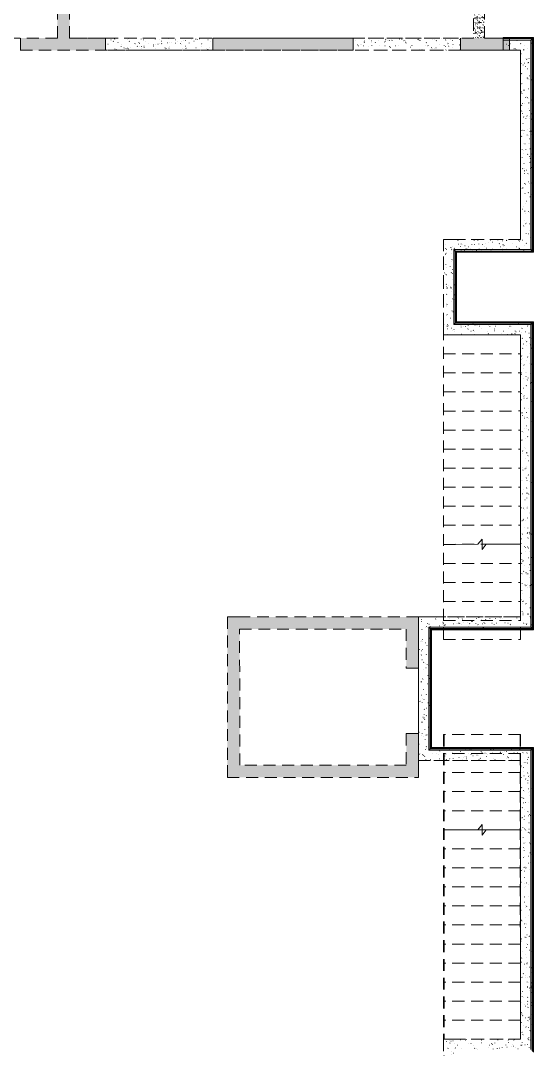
# Model space of a CAD drawing. Header units: metres. Extents: x 399 to 3028, y -427 to 863.
# Drawn here: x 607.33 to 614.87, y -406.39 to -391.26 of the extents above; entities that cross this region are included whole.
import ezdxf

# ---------------------------------------------------------------- set-up
doc = ezdxf.new("R2010")
doc.units = ezdxf.units.M
doc.linetypes.add('Caché', pattern=[0.265, 0.175, -0.09])
doc.linetypes.add('Projeté', pattern=[0.198437, 0.119063, -0.079375])
for name, color, linetype, lineweight in [('A-WALL', 113, 'Continuous', 18), ('A-WALL-PATT', 111, 'Continuous', 18), ('S-STRS', 31, 'Continuous', 18), ('S-STRS-MBND', 31, 'Projeté', 18)]:
    doc.layers.add(name, color=color, linetype=linetype, lineweight=lineweight)
pattern_1 = [(37.5, (117.709333, -43.356), (-0.0020069574, 0.055181266), [0.004, -0.04, 0.004, -0.045, -0.046]), (37.5, (117.709333, -43.356), (-0.0020069574, 0.055181266), [-0.092, 0.004, -0.043]), (7.5, (117.70933, -43.356), (0.0509497245, 0.080337573), [0.004, -0.02, 0.004, -0.035, -0.015]), (7.5, (117.70933, -43.356), (0.0509497245, 0.080337573), [-0.063, 0.004, -0.011]), (327.5, (117.674333, -43.356), (0.0890447396, 0.0001853188), [0.004, -0.011, 0.004, -0.048, -0.067]), (327.5, (117.674333, -43.356), (0.0890447396, 0.0001853188), [-0.066, 0.004, -0.063]), (317.5, (117.67433, -43.356), (0.085935203, 0.025693205), [0.004, -0.003, 0.004, -0.03, -0.039]), (317.5, (117.67433, -43.356), (0.085935203, 0.025693205), [-0.041, 0.004, -0.035])]
pattern_2 = [(37.5, (117.70933, -43.356), (-0.004214223, 0.14676253), [0.003, -0.112, 0.003, -0.126, -0.124]), (37.5, (117.70933, -43.356), (-0.004214223, 0.14676253), [-0.245, 0.003, -0.12]), (7.5, (117.70933, -43.356), (0.135030934, 0.215468436), [0.003, -0.059, 0.003, -0.101, -0.04]), (7.5, (117.70933, -43.356), (0.135030934, 0.215468436), [-0.167, 0.003, -0.037]), (327.5, (117.61533, -43.356), (0.23745264, 0.000494183), [0.003, -0.035, 0.003, -0.134, -0.179]), (327.5, (117.61533, -43.356), (0.23745264, 0.000494183), [-0.175, 0.003, -0.176]), (317.5, (117.61533, -43.356), (0.22924279, 0.06663139), [0.003, -0.016, 0.003, -0.087, -0.103]), (317.5, (117.61533, -43.356), (0.22924279, 0.06663139), [-0.109, 0.003, -0.1])]
pattern_3 = [(37.638, (122.64633, -43.356), (-0.004567696, 0.146751955), [0.003, -0.112, 0.003, -0.126, -0.123]), (37.638, (122.64633, -43.356), (-0.004567696, 0.146751955), [-0.245, 0.003, -0.12]), (7.537, (122.64633, -43.356), (0.1339004, 0.215424424), [0.003, -0.059, 0.003, -0.101, -0.04]), (7.537, (122.64633, -43.356), (0.1339004, 0.215424424), [-0.166, 0.003, -0.036]), (327.371, (122.55333, -43.356), (0.23661097, 0.00049876), [0.003, -0.035, 0.003, -0.133, -0.178]), (327.371, (122.55333, -43.356), (0.23661097, 0.00049876), [-0.175, 0.003, -0.175]), (317.358, (122.55333, -43.356), (0.227936024, 0.06741787), [0.003, -0.016, 0.003, -0.086, -0.103]), (317.358, (122.55333, -43.356), (0.227936024, 0.06741787), [-0.109, 0.003, -0.099])]

msp = doc.modelspace()

# ---------------------------------------------------------------- hatches: boundary and pattern name
at = {"layer": 'A-WALL', "linetype": 'Caché'}
h = msp.add_hatch(dxfattribs=at)
h.set_pattern_fill('FP_14', color=94, style=0, pattern_type=2)
h.set_pattern_definition(pattern_2)
h.paths.add_polyline_path([(608.5741, -391.6982), (608.5741, -391.5182), (610.1541, -391.5182), (610.1541, -391.6982)])
h = msp.add_hatch(dxfattribs=at)
h.set_pattern_fill('FP_14', color=94, style=0, pattern_type=2)
h.set_pattern_definition(pattern_2)
h.paths.add_polyline_path([(612.2142, -391.6982), (612.2142, -391.5182), (613.7942, -391.5182), (613.7942, -391.6982)])
at = {"layer": 'A-WALL'}
h = msp.add_hatch(dxfattribs=at)
h.set_pattern_fill('FP_45', color=94, style=0, pattern_type=2)
h.set_pattern_definition([(37.362, (117.70933, -46.789), (-0.004655543, 0.146165406), [0.003, -0.112, 0.003, -0.126, -0.124]), (37.362, (117.70933, -46.789), (-0.004655543, 0.146165406), [-0.245, 0.003, -0.12]), (7.463, (117.70933, -46.789), (0.135299935, 0.21438966), [0.003, -0.059, 0.003, -0.101, -0.04]), (7.463, (117.70933, -46.789), (0.135299935, 0.21438966), [-0.167, 0.003, -0.037]), (327.629, (117.61533, -46.789), (0.236915525, 0.0001842), [0.003, -0.035, 0.003, -0.134, -0.179]), (327.629, (117.61533, -46.789), (0.236915525, 0.0001842), [-0.175, 0.003, -0.175]), (317.642, (117.61533, -46.789), (0.22907695, 0.067199334), [0.003, -0.016, 0.003, -0.086, -0.103]), (317.642, (117.61533, -46.789), (0.22907695, 0.067199334), [-0.109, 0.003, -0.099])])
h.paths.add_polyline_path([(614.4187, -391.5082), (614.8654, -391.5082), (614.8254, -391.5482), (614.4187, -391.5482)])
at = {"layer": 'A-WALL', "linetype": 'Caché'}
h = msp.add_hatch(dxfattribs=at)
h.set_pattern_fill('FP_14', color=94, style=0, pattern_type=2)
h.set_pattern_definition(pattern_2)
h.paths.add_polyline_path([(614.4187, -391.6982), (614.4187, -391.5482), (614.8254, -391.5482), (614.8254, -391.6982), (614.6754, -391.6982)])
at = {"layer": 'A-WALL'}
h = msp.add_hatch(dxfattribs=at)
h.set_pattern_fill('FP_39', color=94, style=0, pattern_type=2)
h.set_pattern_definition(pattern_3)
h.paths.add_polyline_path([(614.8654, -391.5082), (614.8655, -394.6674), (614.8255, -394.6274), (614.8254, -391.5482)])
at = {"layer": 'A-WALL', "linetype": 'Caché'}
h = msp.add_hatch(dxfattribs=at)
h.set_pattern_fill('FP_14', color=94, style=0, pattern_type=2)
h.set_pattern_definition(pattern_2)
h.paths.add_polyline_path([(614.6754, -391.6982), (614.8254, -391.6982), (614.8255, -394.4774), (614.6755, -394.4774)])
h = msp.add_hatch(dxfattribs=at)
h.set_pattern_fill('FP_14', color=94, style=0, pattern_type=2)
h.set_pattern_definition(pattern_2)
h.paths.add_polyline_path([(613.5435, -394.4774), (613.6935, -394.4774), (613.6936, -394.6274), (613.6936, -395.7304), (613.5436, -395.7303)])
h = msp.add_hatch(dxfattribs=at)
h.set_pattern_fill('FP_14', color=94, style=0, pattern_type=2)
h.set_pattern_definition(pattern_2)
h.paths.add_polyline_path([(614.8255, -394.4774), (614.8255, -394.6274), (613.6936, -394.6274), (613.6935, -394.4774), (614.6755, -394.4774)])
at = {"layer": 'A-WALL'}
h = msp.add_hatch(dxfattribs=at)
h.set_pattern_fill('FP_44', color=94, style=0, pattern_type=2)
h.set_pattern_definition([(37.638, (122.63433, -43.356), (-0.004567696, 0.146751955), [0.003, -0.112, 0.003, -0.126, -0.123]), (37.638, (122.63433, -43.356), (-0.004567696, 0.146751955), [-0.245, 0.003, -0.12]), (7.537, (122.63433, -43.356), (0.1339004, 0.215424424), [0.003, -0.059, 0.003, -0.101, -0.04]), (7.537, (122.63433, -43.356), (0.1339004, 0.215424424), [-0.166, 0.003, -0.036]), (327.371, (122.54133, -43.356), (0.23661097, 0.00049876), [0.003, -0.035, 0.003, -0.133, -0.178]), (327.371, (122.54133, -43.356), (0.23661097, 0.00049876), [-0.175, 0.003, -0.175]), (317.358, (122.54133, -43.356), (0.227936024, 0.06741787), [0.003, -0.016, 0.003, -0.086, -0.103]), (317.358, (122.54133, -43.356), (0.227936024, 0.06741787), [-0.109, 0.003, -0.099])])
h.paths.add_polyline_path([(613.7336, -394.6674), (613.7336, -395.6904), (613.6936, -395.7304), (613.6936, -394.6274)])
h = msp.add_hatch(dxfattribs=at)
h.set_pattern_fill('FP_27', color=94, style=0, pattern_type=2)
h.set_pattern_definition([(37.362, (117.70933, -46.849), (-0.004655543, 0.146165406), [0.003, -0.112, 0.003, -0.126, -0.124]), (37.362, (117.70933, -46.849), (-0.004655543, 0.146165406), [-0.245, 0.003, -0.12]), (7.463, (117.70933, -46.849), (0.135299935, 0.21438966), [0.003, -0.059, 0.003, -0.101, -0.04]), (7.463, (117.70933, -46.849), (0.135299935, 0.21438966), [-0.167, 0.003, -0.037]), (327.629, (117.61533, -46.849), (0.236915525, 0.0001842), [0.003, -0.035, 0.003, -0.134, -0.179]), (327.629, (117.61533, -46.849), (0.236915525, 0.0001842), [-0.175, 0.003, -0.175]), (317.642, (117.61533, -46.849), (0.22907695, 0.067199334), [0.003, -0.016, 0.003, -0.086, -0.103]), (317.642, (117.61533, -46.849), (0.22907695, 0.067199334), [-0.109, 0.003, -0.099])])
h.paths.add_polyline_path([(614.8655, -394.6674), (613.7336, -394.6674), (613.6936, -394.6274), (614.8255, -394.6274)])
at = {"layer": 'A-WALL', "linetype": 'Caché'}
h = msp.add_hatch(dxfattribs=at)
h.set_pattern_fill('FP_14', color=94, style=0, pattern_type=2)
h.set_pattern_definition(pattern_2)
h.paths.add_polyline_path([(613.5437, -395.8803), (613.5436, -395.7303), (613.6936, -395.7304), (614.6755, -395.7304), (614.6755, -395.8804)])
at = {"layer": 'A-WALL'}
h = msp.add_hatch(dxfattribs=at)
h.set_pattern_fill('FP_43', color=94, style=0, pattern_type=2)
h.set_pattern_definition([(37.362, (117.70933, -46.83), (-0.004655543, 0.146165406), [0.003, -0.112, 0.003, -0.126, -0.124]), (37.362, (117.70933, -46.83), (-0.004655543, 0.146165406), [-0.245, 0.003, -0.12]), (7.463, (117.70933, -46.83), (0.135299935, 0.21438966), [0.003, -0.059, 0.003, -0.101, -0.04]), (7.463, (117.70933, -46.83), (0.135299935, 0.21438966), [-0.167, 0.003, -0.037]), (327.629, (117.61533, -46.83), (0.236915525, 0.0001842), [0.003, -0.035, 0.003, -0.134, -0.179]), (327.629, (117.61533, -46.83), (0.236915525, 0.0001842), [-0.175, 0.003, -0.175]), (317.642, (117.61533, -46.83), (0.22907695, 0.067199334), [0.003, -0.016, 0.003, -0.086, -0.103]), (317.642, (117.61533, -46.83), (0.22907695, 0.067199334), [-0.109, 0.003, -0.099])])
h.paths.add_polyline_path([(613.7336, -395.6904), (614.8655, -395.6905), (614.8255, -395.7305), (613.6936, -395.7304)])
at = {"layer": 'A-WALL', "linetype": 'Caché'}
h = msp.add_hatch(dxfattribs=at)
h.set_pattern_fill('FP_14', color=94, style=0, pattern_type=2)
h.set_pattern_definition(pattern_2)
h.paths.add_polyline_path([(614.6755, -395.7304), (614.8255, -395.7305), (614.8255, -400.0261), (614.6755, -400.0261), (614.6755, -395.8804)])
at = {"layer": 'A-WALL'}
h = msp.add_hatch(dxfattribs=at)
h.set_pattern_fill('FP_39', color=94, style=0, pattern_type=2)
h.set_pattern_definition(pattern_3)
h.paths.add_polyline_path([(614.8655, -395.6905), (614.8655, -400.2161), (614.8255, -400.1761), (614.8255, -395.7305)])
at = {"layer": 'A-WALL', "linetype": 'Caché'}
h = msp.add_hatch(dxfattribs=at)
h.set_pattern_fill('FP_14', color=94, style=0, pattern_type=2)
h.set_pattern_definition(pattern_2)
h.paths.add_polyline_path([(613.1767, -400.0261), (613.3267, -400.0261), (613.3267, -400.1761), (613.3268, -401.9877), (613.1768, -401.9877)])
h = msp.add_hatch(dxfattribs=at)
h.set_pattern_fill('FP_14', color=94, style=0, pattern_type=2)
h.set_pattern_definition(pattern_2)
h.paths.add_polyline_path([(614.8255, -400.0261), (614.8255, -400.1761), (613.3267, -400.1761), (613.3267, -400.0261), (614.6755, -400.0261)])
at = {"layer": 'A-WALL'}
h = msp.add_hatch(dxfattribs=at)
h.set_pattern_fill('FP_42', color=94, style=0, pattern_type=2)
h.set_pattern_definition([(37.638, (122.63133, -43.356), (-0.004567696, 0.146751955), [0.003, -0.112, 0.003, -0.126, -0.123]), (37.638, (122.63133, -43.356), (-0.004567696, 0.146751955), [-0.245, 0.003, -0.12]), (7.537, (122.63133, -43.356), (0.1339004, 0.215424424), [0.003, -0.059, 0.003, -0.101, -0.04]), (7.537, (122.63133, -43.356), (0.1339004, 0.215424424), [-0.166, 0.003, -0.036]), (327.371, (122.53833, -43.356), (0.23661097, 0.00049876), [0.003, -0.035, 0.003, -0.133, -0.178]), (327.371, (122.53833, -43.356), (0.23661097, 0.00049876), [-0.175, 0.003, -0.175]), (317.358, (122.53833, -43.356), (0.227936024, 0.06741787), [0.003, -0.016, 0.003, -0.086, -0.103]), (317.358, (122.53833, -43.356), (0.227936024, 0.06741787), [-0.109, 0.003, -0.099])])
h.paths.add_polyline_path([(613.3667, -400.2161), (613.3668, -401.9477), (613.3268, -401.9877), (613.3267, -400.1761)])
h = msp.add_hatch(dxfattribs=at)
h.set_pattern_fill('FP_30', color=94, style=0, pattern_type=2)
h.set_pattern_definition([(37.362, (117.70933, -46.904), (-0.004655543, 0.146165406), [0.003, -0.112, 0.003, -0.126, -0.124]), (37.362, (117.70933, -46.904), (-0.004655543, 0.146165406), [-0.245, 0.003, -0.12]), (7.463, (117.70933, -46.904), (0.135299935, 0.21438966), [0.003, -0.059, 0.003, -0.101, -0.04]), (7.463, (117.70933, -46.904), (0.135299935, 0.21438966), [-0.167, 0.003, -0.037]), (327.629, (117.61533, -46.904), (0.236915525, 0.0001842), [0.003, -0.035, 0.003, -0.134, -0.179]), (327.629, (117.61533, -46.904), (0.236915525, 0.0001842), [-0.175, 0.003, -0.175]), (317.642, (117.61533, -46.904), (0.22907695, 0.067199334), [0.003, -0.016, 0.003, -0.086, -0.103]), (317.642, (117.61533, -46.904), (0.22907695, 0.067199334), [-0.109, 0.003, -0.099])])
h.paths.add_polyline_path([(614.8655, -400.2161), (613.3667, -400.2161), (613.3267, -400.1761), (614.8255, -400.1761)])
at = {"layer": 'A-WALL', "linetype": 'Caché'}
h = msp.add_hatch(dxfattribs=at)
h.set_pattern_fill('FP_14', color=94, style=0, pattern_type=2)
h.set_pattern_definition(pattern_2)
h.paths.add_polyline_path([(613.1768, -402.1377), (613.1768, -401.9877), (613.3268, -401.9877), (614.6753, -401.9877), (614.6753, -402.1377)])
at = {"layer": 'A-WALL'}
h = msp.add_hatch(dxfattribs=at)
h.set_pattern_fill('FP_41', color=94, style=0, pattern_type=2)
h.set_pattern_definition([(37.362, (117.70933, -46.892), (-0.004655543, 0.146165406), [0.003, -0.112, 0.003, -0.126, -0.124]), (37.362, (117.70933, -46.892), (-0.004655543, 0.146165406), [-0.245, 0.003, -0.12]), (7.463, (117.70933, -46.892), (0.135299935, 0.21438966), [0.003, -0.059, 0.003, -0.101, -0.04]), (7.463, (117.70933, -46.892), (0.135299935, 0.21438966), [-0.167, 0.003, -0.037]), (327.629, (117.61533, -46.892), (0.236915525, 0.0001842), [0.003, -0.035, 0.003, -0.134, -0.179]), (327.629, (117.61533, -46.892), (0.236915525, 0.0001842), [-0.175, 0.003, -0.175]), (317.642, (117.61533, -46.892), (0.22907695, 0.067199334), [0.003, -0.016, 0.003, -0.086, -0.103]), (317.642, (117.61533, -46.892), (0.22907695, 0.067199334), [-0.109, 0.003, -0.099])])
h.paths.add_polyline_path([(613.3668, -401.9477), (614.8653, -401.9477), (614.8253, -401.9877), (613.3268, -401.9877)])
at = {"layer": 'A-WALL', "linetype": 'Caché'}
h = msp.add_hatch(dxfattribs=at)
h.set_pattern_fill('FP_14', color=94, style=0, pattern_type=2)
h.set_pattern_definition(pattern_2)
h.paths.add_polyline_path([(614.6753, -401.9877), (614.8253, -401.9877), (614.8256, -406.2354), (614.6756, -406.2354), (614.6753, -402.1377)])
at = {"layer": 'A-WALL'}
h = msp.add_hatch(dxfattribs=at)
h.set_pattern_fill('FP_40', color=94, style=0, pattern_type=2)
h.set_pattern_definition([(37.638, (122.64633, -43.356), (-0.004567696, 0.146751955), [0.003, -0.112, 0.003, -0.126, -0.123]), (37.638, (122.64633, -43.356), (-0.004567696, 0.146751955), [-0.245, 0.003, -0.12]), (7.537, (122.64633, -43.356), (0.1339004, 0.215424424), [0.003, -0.059, 0.003, -0.101, -0.04]), (7.537, (122.64633, -43.356), (0.1339004, 0.215424424), [-0.166, 0.003, -0.036]), (327.371, (122.55233, -43.356), (0.23661097, 0.00049876), [0.003, -0.035, 0.003, -0.133, -0.178]), (327.371, (122.55233, -43.356), (0.23661097, 0.00049876), [-0.175, 0.003, -0.175]), (317.358, (122.55233, -43.356), (0.227936024, 0.06741787), [0.003, -0.016, 0.003, -0.086, -0.103]), (317.358, (122.55233, -43.356), (0.227936024, 0.06741787), [-0.109, 0.003, -0.099])])
h.paths.add_polyline_path([(614.8653, -401.9477), (614.8656, -406.4254), (614.8256, -406.3854), (614.8253, -401.9877)])
at = {"layer": 'A-WALL', "linetype": 'Caché'}
h = msp.add_hatch(dxfattribs=at)
h.set_pattern_fill('FP_14', color=94, style=0, pattern_type=2)
h.set_pattern_definition(pattern_2)
h.paths.add_polyline_path([(613.5438, -406.2356), (613.6938, -406.2356), (613.6938, -406.3856), (613.6937, -407.4875), (613.5437, -407.4875)])
h = msp.add_hatch(dxfattribs=at)
h.set_pattern_fill('FP_14', color=94, style=0, pattern_type=2)
h.set_pattern_definition(pattern_2)
h.paths.add_polyline_path([(614.8256, -406.2354), (614.8256, -406.3854), (613.6938, -406.3856), (613.6938, -406.2356), (614.6756, -406.2354)])
at = {"layer": 'A-WALL-PATT'}
h = msp.add_hatch(dxfattribs=at)
h.set_pattern_fill('FP_13', color=94, style=0, pattern_type=2)
h.set_pattern_definition(pattern_1)
h.paths.add_polyline_path([(608.0472, -391.5182), (607.8672, -391.5182), (607.8672, -385.0179), (608.0472, -385.0179)])
h = msp.add_hatch(dxfattribs=at)
h.set_pattern_fill('FP_13', color=94, style=0, pattern_type=2)
h.set_pattern_definition(pattern_1)
h.paths.add_polyline_path([(614.1462, -391.5182), (613.9862, -391.5182), (613.986, -389.5868), (614.146, -389.5868)])
h = msp.add_hatch(dxfattribs=at)
h.set_pattern_fill('FP_13', color=94, style=0, pattern_type=2)
h.set_pattern_definition(pattern_1)
h.paths.add_polyline_path([(613.7942, -391.6982), (613.7942, -391.5182), (613.9862, -391.5182), (614.1462, -391.5182), (614.5161, -391.5182), (614.5161, -391.6982)])
h.paths.add_polyline_path([(610.1541, -391.6982), (610.1541, -391.5182), (612.2142, -391.5182), (612.2142, -391.6982)])
h.paths.add_polyline_path([(607.3256, -391.6982), (607.3256, -391.5182), (607.8672, -391.5182), (608.0472, -391.5182), (608.5741, -391.5182), (608.5741, -391.6982)])
h.paths.add_polyline_path([(603.6853, -391.6982), (603.6853, -391.5182), (604.6321, -391.5182), (604.8121, -391.5182), (605.7456, -391.5182), (605.7456, -391.6982)])
h.paths.add_polyline_path([(600.4509, -391.6982), (600.4509, -391.5182), (602.1053, -391.5182), (602.1053, -391.6982)])
h.paths.add_polyline_path([(598.1655, -391.6982), (598.1655, -391.5182), (598.5255, -391.5182), (598.7055, -391.5182), (598.8709, -391.5182), (598.8709, -391.6982)])
h = msp.add_hatch(dxfattribs=at)
h.set_pattern_fill('FP_13', color=94, style=0, pattern_type=2)
h.set_pattern_definition(pattern_1)
h.paths.add_polyline_path([(610.5468, -402.2077), (610.3668, -402.2077), (610.3667, -400.0261), (610.5467, -400.0261), (610.5467, -400.2061)])
h = msp.add_hatch(dxfattribs=at)
h.set_pattern_fill('FP_13', color=94, style=0, pattern_type=2)
h.set_pattern_definition(pattern_1)
h.paths.add_polyline_path([(610.5467, -400.2061), (610.5467, -400.0261), (613.1767, -400.0261), (613.1767, -400.2061), (612.9967, -400.2061)])
h = msp.add_hatch(dxfattribs=at)
h.set_pattern_fill('FP_13', color=94, style=0, pattern_type=2)
h.set_pattern_definition(pattern_1)
h.paths.add_polyline_path([(612.9968, -401.7421), (613.1768, -401.7421), (613.1768, -402.2077), (612.9968, -402.2077)])
h.paths.add_polyline_path([(612.9967, -400.2061), (613.1767, -400.2061), (613.1767, -400.7821), (612.9967, -400.7821)])
h = msp.add_hatch(dxfattribs=at)
h.set_pattern_fill('FP_13', color=94, style=0, pattern_type=2)
h.set_pattern_definition(pattern_1)
h.paths.add_polyline_path([(610.3668, -402.3877), (610.3668, -402.2077), (610.5468, -402.2077), (612.9968, -402.2077), (613.1768, -402.2077), (613.1768, -402.3877)])

# ---------------------------------------------------------------- linework, layer by layer
at = {"layer": 'A-WALL', "color": 94, "linetype": 'Caché'}
for p, q in [((607.8672, -385.0179), (607.8672, -391.5182)), ((607.8672, -385.0179), (607.8672, -391.5182)), ((608.0472, -391.5182), (608.0472, -385.0179)), ((608.0472, -391.5182), (608.0472, -385.0179)), ((613.986, -389.5868), (613.9862, -391.5182)), ((613.986, -389.5868), (613.9862, -391.5182)), ((614.1462, -391.5182), (614.146, -389.5868)), ((614.1462, -391.5182), (614.146, -389.5868)), ((607.8672, -391.5182), (604.8121, -391.5182)), ((607.8672, -391.5182), (607.3256, -391.5182)), ((607.3256, -391.5182), (607.3256, -391.6982)), ((607.3256, -391.5182), (607.3256, -391.5182)), ((607.8672, -391.5182), (607.8672, -391.5182)), ((608.5741, -391.5182), (608.0472, -391.5182)), ((613.9862, -391.5182), (608.0472, -391.5182)), ((608.0472, -391.5182), (608.0472, -391.5182)), ((608.5741, -391.6982), (608.5741, -391.5182)), ((608.5741, -391.5182), (608.5741, -391.6982)), ((608.5741, -391.5182), (608.5741, -391.5182)), ((608.5741, -391.5182), (610.1541, -391.5182)), ((612.2142, -391.5182), (610.1541, -391.5182)), ((610.1541, -391.5182), (610.1541, -391.6982)), ((610.1541, -391.5182), (610.1541, -391.6982)), ((610.1541, -391.5182), (610.1541, -391.5182)), ((612.2142, -391.6982), (612.2142, -391.5182)), ((612.2142, -391.5182), (612.2142, -391.6982)), ((612.2142, -391.5182), (612.2142, -391.5182)), ((612.2142, -391.5182), (613.7942, -391.5182)), ((613.9862, -391.5182), (613.7942, -391.5182)), ((613.7942, -391.5182), (613.7942, -391.6982)), ((613.7942, -391.5182), (613.7942, -391.6982)), ((613.7942, -391.5182), (613.7942, -391.5182)), ((613.9862, -391.5182), (613.9862, -391.5182)), ((614.1462, -391.5182), (614.1462, -391.5182)), ((614.5161, -391.5182), (614.1462, -391.5182)), ((614.4187, -391.5182), (614.1462, -391.5182)), ((614.5161, -391.5182), (614.4187, -391.5182)), ((614.8254, -391.5482), (614.4187, -391.5482)), ((614.4187, -391.5482), (614.4187, -391.5482)), ((614.4187, -391.5482), (614.4187, -391.5482)), ((614.4187, -391.5482), (614.8254, -391.5482)), ((614.4187, -391.6982), (614.4187, -391.5482)), ((614.4187, -391.5482), (614.4187, -391.6982)), ((614.5161, -391.6982), (614.5161, -391.5182)), ((614.5161, -391.5182), (614.5161, -391.6982)), ((614.5161, -391.5182), (614.5161, -391.5182)), ((614.8254, -391.5482), (614.8254, -391.5482)), ((614.8254, -391.5482), (614.8254, -391.5482)), ((614.8254, -391.5482), (614.8254, -391.6982)), ((614.8254, -391.6982), (614.8254, -391.5482)), ((598.2453, -391.6982), (614.4187, -391.6982)), ((607.3256, -391.6982), (608.5741, -391.6982)), ((607.3256, -391.6982), (607.3256, -391.6982)), ((610.1541, -391.6982), (608.5741, -391.6982)), ((608.5741, -391.6982), (608.5741, -391.6982)), ((610.1541, -391.6982), (612.2142, -391.6982)), ((610.1541, -391.6982), (610.1541, -391.6982)), ((613.7942, -391.6982), (612.2142, -391.6982)), ((612.2142, -391.6982), (612.2142, -391.6982)), ((613.7942, -391.6982), (614.5161, -391.6982)), ((613.7942, -391.6982), (613.7942, -391.6982)), ((614.4187, -391.6982), (614.5161, -391.6982)), ((614.4187, -391.6982), (614.6754, -391.6982)), ((614.6754, -391.6982), (614.4187, -391.6982)), ((614.4187, -391.6982), (614.4187, -391.6982)), ((614.5161, -391.6982), (614.5161, -391.6982)), ((614.6754, -391.6982), (614.6755, -394.4774)), ((614.6755, -394.4774), (614.6754, -391.6982)), ((614.6754, -391.6982), (614.6754, -391.6982)), ((614.8255, -394.4774), (614.8254, -391.6982)), ((614.8254, -391.6982), (614.8255, -394.4774)), ((613.5435, -394.4774), (613.5436, -395.7303)), ((613.5436, -395.7303), (613.5435, -394.4774)), ((613.5435, -394.4774), (613.5435, -394.4774)), ((613.5435, -394.4774), (613.6935, -394.4774)), ((613.6935, -394.4774), (613.5435, -394.4774)), ((614.6755, -394.4774), (613.6935, -394.4774)), ((613.6935, -394.4774), (614.6755, -394.4774)), ((614.6755, -394.4774), (614.6755, -394.4774)), ((614.8255, -394.4774), (614.8255, -394.6274)), ((614.8255, -394.6274), (614.8255, -394.4774)), ((613.6936, -395.7304), (613.6936, -394.6274)), ((613.6936, -394.6274), (613.6936, -395.7304)), ((613.6936, -394.6274), (614.8255, -394.6274)), ((614.8255, -394.6274), (613.6936, -394.6274)), ((613.6936, -394.6274), (613.6936, -394.6274)), ((613.6936, -394.6274), (613.6936, -394.6274)), ((614.8255, -394.6274), (614.8255, -394.6274)), ((614.8255, -394.6274), (614.8255, -394.6274)), ((613.5437, -395.8803), (613.5436, -395.7303)), ((613.5436, -395.7303), (613.5437, -395.8803)), ((614.6755, -395.7304), (613.6936, -395.7304)), ((613.6936, -395.7304), (614.6755, -395.7304)), ((613.6936, -395.7304), (613.6936, -395.7304)), ((613.6936, -395.7304), (613.6936, -395.7304)), ((614.6755, -395.7304), (614.8255, -395.7305)), ((614.8255, -395.7305), (614.6755, -395.7304)), ((614.8255, -400.0261), (614.8255, -395.7305)), ((614.8255, -395.7305), (614.8255, -395.7305)), ((614.8255, -395.7305), (614.8255, -395.7305)), ((614.8255, -395.7305), (614.8255, -400.0261)), ((613.5437, -395.8803), (614.6755, -395.8804)), ((614.6755, -395.8804), (613.5437, -395.8803)), ((613.5437, -395.8803), (613.5437, -395.8803)), ((614.6755, -395.8804), (614.6755, -400.0261)), ((614.6755, -400.0261), (614.6755, -395.8804)), ((614.6755, -395.8804), (614.6755, -395.8804)), ((610.5467, -400.0261), (610.3667, -400.0261)), ((610.3667, -400.0261), (610.3668, -402.2077)), ((610.3667, -400.0261), (610.5467, -400.0261)), ((610.3667, -400.0261), (610.3667, -400.0261)), ((610.3667, -400.0261), (610.3668, -402.2077)), ((613.1767, -400.0261), (610.5467, -400.0261)), ((613.1767, -400.0261), (610.5467, -400.0261)), ((613.1767, -400.2061), (613.1767, -400.0261)), ((613.1767, -400.0261), (613.1767, -400.2061)), ((613.1767, -400.0261), (613.1767, -400.0261)), ((613.1767, -400.0261), (613.1768, -401.9877)), ((613.1768, -401.9877), (613.1767, -400.0261)), ((613.1767, -400.0261), (613.1767, -400.0261)), ((613.1767, -400.0261), (613.3267, -400.0261)), ((613.3267, -400.0261), (613.1767, -400.0261)), ((614.6755, -400.0261), (613.3267, -400.0261)), ((613.3267, -400.0261), (614.6755, -400.0261)), ((614.6755, -400.0261), (614.6755, -400.0261)), ((614.8255, -400.0261), (614.8255, -400.1761)), ((614.8255, -400.1761), (614.8255, -400.0261)), ((613.3268, -401.9877), (613.3267, -400.1761)), ((613.3267, -400.1761), (613.3268, -401.9877)), ((613.3267, -400.1761), (614.8255, -400.1761)), ((614.8255, -400.1761), (613.3267, -400.1761)), ((613.3267, -400.1761), (613.3267, -400.1761)), ((613.3267, -400.1761), (613.3267, -400.1761)), ((614.8255, -400.1761), (614.8255, -400.1761)), ((614.8255, -400.1761), (614.8255, -400.1761)), ((610.5468, -402.2077), (610.5467, -400.2061)), ((610.5468, -402.2077), (610.5467, -400.2061)), ((610.5467, -400.2061), (612.9967, -400.2061)), ((610.5467, -400.2061), (612.9967, -400.2061)), ((610.5467, -400.2061), (610.5467, -400.2061)), ((612.9967, -400.2061), (612.9967, -400.7821)), ((612.9967, -400.2061), (612.9967, -400.2061)), ((612.9967, -400.2061), (612.9967, -400.7821)), ((613.1767, -400.7821), (613.1767, -400.2061)), ((613.1767, -400.7821), (613.1767, -400.2061)), ((612.9967, -400.7821), (613.1767, -400.7821)), ((612.9967, -400.7821), (612.9967, -400.7821)), ((613.1767, -400.7821), (612.9967, -400.7821)), ((613.1767, -400.7821), (613.1767, -400.7821)), ((612.9968, -401.7421), (612.9968, -402.2077)), ((613.1768, -401.7421), (612.9968, -401.7421)), ((612.9968, -401.7421), (612.9968, -401.7421)), ((612.9968, -401.7421), (612.9968, -402.2077)), ((612.9968, -401.7421), (613.1768, -401.7421)), ((613.1768, -402.2077), (613.1768, -401.7421)), ((613.1768, -402.2077), (613.1768, -401.7421)), ((613.1768, -401.7421), (613.1768, -401.7421)), ((613.1768, -402.1377), (613.1768, -401.9877)), ((613.1768, -401.9877), (613.1768, -402.1377)), ((614.6753, -401.9877), (613.3268, -401.9877)), ((613.3268, -401.9877), (614.6753, -401.9877)), ((613.3268, -401.9877), (613.3268, -401.9877)), ((613.3268, -401.9877), (613.3268, -401.9877)), ((614.6753, -401.9877), (614.8253, -401.9877)), ((614.8253, -401.9877), (614.6753, -401.9877)), ((614.8256, -406.2354), (614.8253, -401.9877)), ((614.8253, -401.9877), (614.8253, -401.9877)), ((614.8253, -401.9877), (614.8253, -401.9877)), ((614.8253, -401.9877), (614.8256, -406.2354)), ((613.1768, -402.1377), (614.6753, -402.1377)), ((614.6753, -402.1377), (613.1768, -402.1377)), ((613.1768, -402.1377), (613.1768, -402.1377)), ((614.6753, -402.1377), (614.6756, -406.2354)), ((614.6756, -406.2354), (614.6753, -402.1377)), ((614.6753, -402.1377), (614.6753, -402.1377)), ((610.3668, -402.2077), (610.3668, -402.3877)), ((610.3668, -402.3877), (610.3668, -402.2077)), ((612.9968, -402.2077), (610.5468, -402.2077)), ((612.9968, -402.2077), (610.5468, -402.2077)), ((610.5468, -402.2077), (610.5468, -402.2077)), ((612.9968, -402.2077), (612.9968, -402.2077)), ((613.1768, -402.3877), (613.1768, -402.2077)), ((613.1768, -402.2077), (613.1768, -402.3877)), ((610.3668, -402.3877), (613.1768, -402.3877)), ((610.3668, -402.3877), (613.1768, -402.3877)), ((610.3668, -402.3877), (610.3668, -402.3877)), ((613.1768, -402.3877), (613.1768, -402.3877)), ((613.5438, -406.2356), (613.5437, -407.4875)), ((613.5437, -407.4875), (613.5438, -406.2356)), ((613.5438, -406.2356), (613.5438, -406.2356)), ((613.5438, -406.2356), (613.6938, -406.2356)), ((613.6938, -406.2356), (613.5438, -406.2356)), ((614.6756, -406.2354), (613.6938, -406.2356)), ((613.6938, -406.2356), (614.6756, -406.2354)), ((614.6756, -406.2354), (614.6756, -406.2354)), ((614.8256, -406.2354), (614.8256, -406.3854)), ((614.8256, -406.3854), (614.8256, -406.2354))]:
    msp.add_line(p, q, dxfattribs=at)
at = {"layer": 'A-WALL'}
for p, q in [((614.4187, -391.5482), (614.4187, -391.5082)), ((614.4187, -391.5082), (614.4187, -391.5082)), ((614.4187, -391.5082), (614.4187, -391.5182)), ((614.8654, -391.5082), (614.4187, -391.5082)), ((614.8654, -391.5082), (614.4187, -391.5082)), ((614.4187, -391.5182), (614.4187, -391.5195)), ((614.8554, -391.5182), (614.4187, -391.5182)), ((614.4187, -391.5195), (614.4187, -391.5257)), ((614.8542, -391.5195), (614.4187, -391.5195)), ((614.4187, -391.5257), (614.4187, -391.5257)), ((614.4187, -391.5257), (614.4187, -391.5482)), ((614.8479, -391.5257), (614.4187, -391.5257)), ((614.8479, -391.5257), (614.4187, -391.5257)), ((614.4187, -391.5482), (614.4187, -391.5482)), ((614.4187, -391.5482), (614.8254, -391.5482)), ((614.8254, -391.5482), (614.4187, -391.5482)), ((614.8254, -391.5482), (614.8654, -391.5082)), ((614.8654, -391.5082), (614.8254, -391.5482)), ((614.8479, -391.5257), (614.8254, -391.5482)), ((614.8254, -391.5482), (614.8479, -391.5257)), ((614.8254, -391.5482), (614.8254, -391.5482)), ((614.8254, -391.5482), (614.8255, -394.6274)), ((614.8255, -394.6274), (614.8254, -391.5482)), ((614.8254, -391.5482), (614.8254, -391.5482)), ((614.8542, -391.5195), (614.8479, -391.5257)), ((614.8479, -391.5257), (614.8542, -391.5195)), ((614.8479, -391.5257), (614.8479, -391.5257)), ((614.848, -394.6499), (614.8479, -391.5257)), ((614.848, -394.6499), (614.8479, -391.5257)), ((614.8479, -391.5257), (614.8479, -391.5257)), ((614.8554, -391.5182), (614.8542, -391.5195)), ((614.8542, -391.5195), (614.8554, -391.5182)), ((614.8542, -394.6562), (614.8542, -391.5195)), ((614.8654, -391.5082), (614.8554, -391.5182)), ((614.8554, -391.5182), (614.8654, -391.5082)), ((614.8555, -394.6574), (614.8554, -391.5182)), ((614.8654, -391.5082), (614.8654, -391.5082)), ((614.8655, -394.6674), (614.8654, -391.5082)), ((614.8655, -394.6674), (614.8654, -391.5082)), ((614.8654, -391.5082), (614.8654, -391.5082)), ((613.6936, -394.6274), (613.7336, -394.6674)), ((613.7161, -394.6499), (613.6936, -394.6274)), ((613.6936, -394.6274), (613.6936, -394.6274)), ((613.6936, -394.6274), (613.6936, -395.7304)), ((613.6936, -395.7304), (613.6936, -394.6274)), ((613.6936, -394.6274), (613.6936, -394.6274)), ((613.6936, -394.6274), (613.7161, -394.6499)), ((613.7336, -394.6674), (613.6936, -394.6274)), ((614.8255, -394.6274), (613.6936, -394.6274)), ((613.6936, -394.6274), (614.8255, -394.6274)), ((613.7223, -394.6562), (613.7161, -394.6499)), ((613.7161, -394.6499), (613.7161, -394.6499)), ((613.7161, -395.7079), (613.7161, -394.6499)), ((613.7161, -395.7079), (613.7161, -394.6499)), ((613.7161, -394.6499), (613.7161, -394.6499)), ((613.7161, -394.6499), (613.7223, -394.6562)), ((613.7161, -394.6499), (614.848, -394.6499)), ((613.7161, -394.6499), (614.848, -394.6499)), ((613.7236, -394.6574), (613.7223, -394.6562)), ((613.7224, -395.7016), (613.7223, -394.6562)), ((613.7223, -394.6562), (613.7236, -394.6574)), ((613.7223, -394.6562), (614.8542, -394.6562)), ((613.7336, -394.6674), (613.7236, -394.6574)), ((613.7236, -395.7004), (613.7236, -394.6574)), ((613.7236, -394.6574), (613.7336, -394.6674)), ((613.7236, -394.6574), (614.8555, -394.6574)), ((613.7336, -394.6674), (613.7336, -394.6674)), ((613.7336, -395.6904), (613.7336, -394.6674)), ((613.7336, -395.6904), (613.7336, -394.6674)), ((613.7336, -394.6674), (613.7336, -394.6674)), ((613.7336, -394.6674), (614.8655, -394.6674)), ((613.7336, -394.6674), (614.8655, -394.6674)), ((614.8255, -394.6274), (614.8655, -394.6674)), ((614.848, -394.6499), (614.8255, -394.6274)), ((614.8255, -394.6274), (614.8255, -394.6274)), ((614.8255, -394.6274), (614.8255, -394.6274)), ((614.8255, -394.6274), (614.848, -394.6499)), ((614.8655, -394.6674), (614.8255, -394.6274)), ((614.8542, -394.6562), (614.848, -394.6499)), ((614.848, -394.6499), (614.848, -394.6499)), ((614.848, -394.6499), (614.848, -394.6499)), ((614.848, -394.6499), (614.8542, -394.6562)), ((614.8555, -394.6574), (614.8542, -394.6562)), ((614.8542, -394.6562), (614.8555, -394.6574)), ((614.8655, -394.6674), (614.8555, -394.6574)), ((614.8555, -394.6574), (614.8655, -394.6674)), ((614.8655, -394.6674), (614.8655, -394.6674)), ((614.8655, -394.6674), (614.8655, -394.6674)), ((613.6936, -395.7304), (613.7336, -395.6904)), ((613.7336, -395.6904), (613.6936, -395.7304)), ((613.7161, -395.7079), (613.6936, -395.7304)), ((613.6936, -395.7304), (613.7161, -395.7079)), ((613.6936, -395.7304), (613.6936, -395.7304)), ((613.6936, -395.7304), (614.8255, -395.7305)), ((614.8255, -395.7305), (613.6936, -395.7304)), ((613.6936, -395.7304), (613.6936, -395.7304)), ((613.7224, -395.7016), (613.7161, -395.7079)), ((613.7161, -395.7079), (613.7224, -395.7016)), ((613.7161, -395.7079), (613.7161, -395.7079)), ((614.848, -395.708), (613.7161, -395.7079)), ((614.848, -395.708), (613.7161, -395.7079)), ((613.7161, -395.7079), (613.7161, -395.7079)), ((613.7236, -395.7004), (613.7224, -395.7016)), ((613.7224, -395.7016), (613.7236, -395.7004)), ((614.8542, -395.7017), (613.7224, -395.7016)), ((613.7336, -395.6904), (613.7236, -395.7004)), ((613.7236, -395.7004), (613.7336, -395.6904)), ((614.8555, -395.7005), (613.7236, -395.7004)), ((613.7336, -395.6904), (613.7336, -395.6904)), ((614.8655, -395.6905), (613.7336, -395.6904)), ((614.8655, -395.6905), (613.7336, -395.6904)), ((613.7336, -395.6904), (613.7336, -395.6904)), ((614.8255, -395.7305), (614.8655, -395.6905)), ((614.8655, -395.6905), (614.8255, -395.7305)), ((614.848, -395.708), (614.8255, -395.7305)), ((614.8255, -395.7305), (614.848, -395.708)), ((614.8255, -395.7305), (614.8255, -395.7305)), ((614.8255, -395.7305), (614.8255, -400.1761)), ((614.8255, -400.1761), (614.8255, -395.7305)), ((614.8255, -395.7305), (614.8255, -395.7305)), ((614.8542, -395.7017), (614.848, -395.708)), ((614.848, -395.708), (614.8542, -395.7017)), ((614.848, -395.708), (614.848, -395.708)), ((614.848, -400.1986), (614.848, -395.708)), ((614.848, -400.1986), (614.848, -395.708)), ((614.848, -395.708), (614.848, -395.708)), ((614.8555, -395.7005), (614.8542, -395.7017)), ((614.8542, -395.7017), (614.8555, -395.7005)), ((614.8543, -400.2048), (614.8542, -395.7017)), ((614.8655, -395.6905), (614.8555, -395.7005)), ((614.8555, -395.7005), (614.8655, -395.6905)), ((614.8555, -400.2061), (614.8555, -395.7005)), ((614.8655, -395.6905), (614.8655, -395.6905)), ((614.8655, -400.2161), (614.8655, -395.6905)), ((614.8655, -400.2161), (614.8655, -395.6905)), ((614.8655, -395.6905), (614.8655, -395.6905)), ((613.3267, -400.1761), (613.3667, -400.2161)), ((613.3492, -400.1986), (613.3267, -400.1761)), ((613.3267, -400.1761), (613.3267, -400.1761)), ((613.3267, -400.1761), (613.3268, -401.9877)), ((613.3268, -401.9877), (613.3267, -400.1761)), ((613.3267, -400.1761), (613.3267, -400.1761)), ((613.3267, -400.1761), (613.3492, -400.1986)), ((613.3667, -400.2161), (613.3267, -400.1761)), ((614.8255, -400.1761), (613.3267, -400.1761)), ((613.3267, -400.1761), (614.8255, -400.1761)), ((614.8255, -400.1761), (614.8655, -400.2161)), ((614.848, -400.1986), (614.8255, -400.1761)), ((614.8255, -400.1761), (614.8255, -400.1761)), ((614.8255, -400.1761), (614.8255, -400.1761)), ((614.8255, -400.1761), (614.848, -400.1986)), ((614.8655, -400.2161), (614.8255, -400.1761)), ((613.3555, -400.2048), (613.3492, -400.1986)), ((613.3492, -400.1986), (613.3492, -400.1986)), ((613.3493, -401.9652), (613.3492, -400.1986)), ((613.3493, -401.9652), (613.3492, -400.1986)), ((613.3492, -400.1986), (613.3492, -400.1986)), ((613.3492, -400.1986), (613.3555, -400.2048)), ((613.3492, -400.1986), (614.848, -400.1986)), ((613.3492, -400.1986), (614.848, -400.1986)), ((613.3567, -400.2061), (613.3555, -400.2048)), ((613.3555, -401.9589), (613.3555, -400.2048)), ((613.3555, -400.2048), (613.3567, -400.2061)), ((613.3555, -400.2048), (614.8543, -400.2048)), ((613.3667, -400.2161), (613.3567, -400.2061)), ((613.3568, -401.9577), (613.3567, -400.2061)), ((613.3567, -400.2061), (613.3667, -400.2161)), ((613.3567, -400.2061), (614.8555, -400.2061)), ((613.3667, -400.2161), (613.3667, -400.2161)), ((613.3668, -401.9477), (613.3667, -400.2161)), ((613.3668, -401.9477), (613.3667, -400.2161)), ((613.3667, -400.2161), (613.3667, -400.2161)), ((613.3667, -400.2161), (614.8655, -400.2161)), ((613.3667, -400.2161), (614.8655, -400.2161)), ((614.8543, -400.2048), (614.848, -400.1986)), ((614.848, -400.1986), (614.848, -400.1986)), ((614.848, -400.1986), (614.848, -400.1986)), ((614.848, -400.1986), (614.8543, -400.2048)), ((614.8555, -400.2061), (614.8543, -400.2048)), ((614.8543, -400.2048), (614.8555, -400.2061)), ((614.8655, -400.2161), (614.8555, -400.2061)), ((614.8555, -400.2061), (614.8655, -400.2161)), ((614.8655, -400.2161), (614.8655, -400.2161)), ((614.8655, -400.2161), (614.8655, -400.2161)), ((613.3268, -401.9877), (613.3668, -401.9477)), ((613.3668, -401.9477), (613.3268, -401.9877)), ((613.3493, -401.9652), (613.3268, -401.9877)), ((613.3268, -401.9877), (613.3493, -401.9652)), ((613.3268, -401.9877), (613.3268, -401.9877)), ((613.3268, -401.9877), (614.8253, -401.9877)), ((614.8253, -401.9877), (613.3268, -401.9877)), ((613.3268, -401.9877), (613.3268, -401.9877)), ((613.3555, -401.9589), (613.3493, -401.9652)), ((613.3493, -401.9652), (613.3555, -401.9589)), ((613.3493, -401.9652), (613.3493, -401.9652)), ((614.8478, -401.9652), (613.3493, -401.9652)), ((614.8478, -401.9652), (613.3493, -401.9652)), ((613.3493, -401.9652), (613.3493, -401.9652)), ((613.3568, -401.9577), (613.3555, -401.9589)), ((613.3555, -401.9589), (613.3568, -401.9577)), ((614.854, -401.9589), (613.3555, -401.9589)), ((613.3668, -401.9477), (613.3568, -401.9577)), ((613.3568, -401.9577), (613.3668, -401.9477)), ((614.8553, -401.9577), (613.3568, -401.9577)), ((613.3668, -401.9477), (613.3668, -401.9477)), ((614.8653, -401.9477), (613.3668, -401.9477)), ((614.8653, -401.9477), (613.3668, -401.9477)), ((613.3668, -401.9477), (613.3668, -401.9477)), ((614.8253, -401.9877), (614.8653, -401.9477)), ((614.8653, -401.9477), (614.8253, -401.9877)), ((614.8478, -401.9652), (614.8253, -401.9877)), ((614.8253, -401.9877), (614.8478, -401.9652)), ((614.8253, -401.9877), (614.8253, -401.9877)), ((614.8253, -401.9877), (614.8256, -406.3854)), ((614.8256, -406.3854), (614.8253, -401.9877)), ((614.8253, -401.9877), (614.8253, -401.9877)), ((614.854, -401.9589), (614.8478, -401.9652)), ((614.8478, -401.9652), (614.854, -401.9589)), ((614.8478, -401.9652), (614.8478, -401.9652)), ((614.8481, -406.4079), (614.8478, -401.9652)), ((614.8481, -406.4079), (614.8478, -401.9652)), ((614.8478, -401.9652), (614.8478, -401.9652)), ((614.8553, -401.9577), (614.854, -401.9589)), ((614.854, -401.9589), (614.8553, -401.9577)), ((614.8544, -406.4141), (614.854, -401.9589)), ((614.8653, -401.9477), (614.8553, -401.9577)), ((614.8553, -401.9577), (614.8653, -401.9477)), ((614.8556, -406.4154), (614.8553, -401.9577)), ((614.8653, -401.9477), (614.8653, -401.9477)), ((614.8656, -406.4254), (614.8653, -401.9477)), ((614.8656, -406.4254), (614.8653, -401.9477)), ((614.8653, -401.9477), (614.8653, -401.9477))]:
    msp.add_line(p, q, dxfattribs=at)
at = {"layer": 'S-STRS', "color": 11, "linetype": 'Caché'}
for p, q in [((613.5437, -395.8803), (614.6755, -395.8804)), ((613.544, -400.3593), (613.5437, -395.8803)), ((614.6755, -400.3595), (614.6755, -395.8804)), ((613.5437, -396.1603), (614.6755, -396.1602)), ((613.5437, -396.4403), (614.6755, -396.4402)), ((613.5437, -396.7203), (614.6755, -396.7202)), ((613.5438, -397.0003), (614.6755, -397.0002)), ((613.5438, -397.2803), (614.6755, -397.2802)), ((613.5438, -397.5603), (614.6755, -397.5602)), ((613.5438, -397.8403), (614.6755, -397.8402)), ((613.5439, -398.1203), (614.6755, -398.1202)), ((613.5439, -398.4003), (614.6755, -398.4002)), ((613.5439, -398.6803), (614.6755, -398.6802)), ((613.5439, -398.9603), (614.1097, -398.9602)), ((613.5439, -398.9603), (614.6755, -398.9602)), ((613.544, -400.3593), (613.5439, -398.9603)), ((614.1722, -398.9602), (614.6755, -398.9602)), ((614.6755, -400.3595), (614.6755, -398.9602)), ((613.5439, -399.2403), (614.6755, -399.2402)), ((613.5439, -399.2403), (614.6755, -399.2402)), ((613.544, -399.5203), (614.6755, -399.5202)), ((613.544, -399.5203), (614.6755, -399.5202)), ((613.544, -399.8003), (614.6755, -399.8002)), ((613.544, -399.8003), (614.6755, -399.8002)), ((613.544, -400.0803), (614.6755, -400.0802)), ((613.544, -400.0803), (614.6755, -400.0802)), ((613.544, -400.3593), (614.6755, -400.3595)), ((613.544, -400.3593), (614.6755, -400.3595)), ((613.544, -400.3593), (614.6755, -400.3595)), ((613.544, -400.3593), (614.6755, -400.3595)), ((614.6752, -401.7563), (613.5437, -401.7567)), ((614.6752, -401.7563), (613.5437, -401.7567)), ((614.6752, -401.7563), (613.5437, -401.7567)), ((614.6752, -401.7563), (613.5437, -401.7567)), ((613.5437, -401.7567), (613.5438, -403.1557)), ((613.5437, -401.7567), (613.5438, -406.2356)), ((614.6731, -401.7563), (613.5532, -401.7567)), ((614.6731, -401.7563), (613.5532, -401.7567)), ((613.5532, -401.7567), (613.5532, -406.2356)), ((614.6731, -401.7563), (614.6732, -406.2354)), ((614.6752, -401.7563), (614.6754, -403.1557)), ((614.6752, -401.7563), (614.6756, -406.2354)), ((614.6753, -402.0357), (613.5438, -402.0357)), ((614.6753, -402.0357), (613.5438, -402.0357)), ((614.6731, -402.0357), (613.5532, -402.0357)), ((614.6753, -402.3157), (613.5438, -402.3157)), ((614.6753, -402.3157), (613.5438, -402.3157)), ((614.6731, -402.3157), (613.5532, -402.3157)), ((614.6753, -402.5957), (613.5438, -402.5957)), ((614.6753, -402.5957), (613.5438, -402.5957)), ((614.6731, -402.5957), (613.5532, -402.5957)), ((614.6753, -402.8757), (613.5438, -402.8757)), ((614.6753, -402.8757), (613.5438, -402.8757)), ((614.6731, -402.8757), (613.5532, -402.8757)), ((614.0471, -403.1557), (613.5438, -403.1557)), ((614.6754, -403.1557), (613.5438, -403.1557)), ((614.6731, -403.1557), (613.5532, -403.1557)), ((614.1721, -403.1557), (614.1096, -403.1557)), ((614.6754, -403.4357), (613.5438, -403.4357)), ((614.6731, -403.4357), (613.5532, -403.4357)), ((614.6754, -403.7157), (613.5438, -403.7157)), ((614.6731, -403.7157), (613.5532, -403.7157)), ((614.6754, -403.9957), (613.5438, -403.9957)), ((614.6731, -403.9957), (613.5532, -403.9957)), ((614.6755, -404.2757), (613.5438, -404.2757)), ((614.6732, -404.2757), (613.5532, -404.2757)), ((614.6755, -404.5557), (613.5438, -404.5557)), ((614.6732, -404.5557), (613.5532, -404.5557)), ((614.6755, -404.8357), (613.5438, -404.8357)), ((614.6732, -404.8357), (613.5532, -404.8357)), ((614.6755, -405.1157), (613.5438, -405.1157)), ((614.6732, -405.1157), (613.5532, -405.1157)), ((614.6756, -405.3957), (613.5438, -405.3957)), ((614.6732, -405.3957), (613.5532, -405.3957)), ((614.6756, -405.6757), (613.5438, -405.6757)), ((614.6732, -405.6757), (613.5532, -405.6757)), ((614.6756, -405.9557), (613.5438, -405.9557)), ((614.6732, -405.9557), (613.5532, -405.9557)), ((614.6756, -406.2354), (613.5438, -406.2356)), ((614.6732, -406.2354), (613.5532, -406.2356))]:
    msp.add_line(p, q, dxfattribs=at)
at = {"layer": 'S-STRS-MBND', "color": 11, "linetype": 'Continuous'}
for p, q in [((614.0472, -398.9602), (613.5439, -398.9603)), ((614.1097, -398.8821), (614.0472, -398.9602)), ((614.1097, -399.0384), (614.1097, -398.8821)), ((614.1722, -398.9602), (614.1097, -399.0384)), ((614.6755, -398.9602), (614.1722, -398.9602)), ((613.5438, -403.1557), (614.0471, -403.1557)), ((614.0471, -403.1557), (614.1096, -403.0775)), ((614.1096, -403.0775), (614.1096, -403.2338)), ((614.1096, -403.2338), (614.1721, -403.1557)), ((614.1721, -403.1557), (614.6754, -403.1557))]:
    msp.add_line(p, q, dxfattribs=at)

doc.saveas('drawing.dxf')
